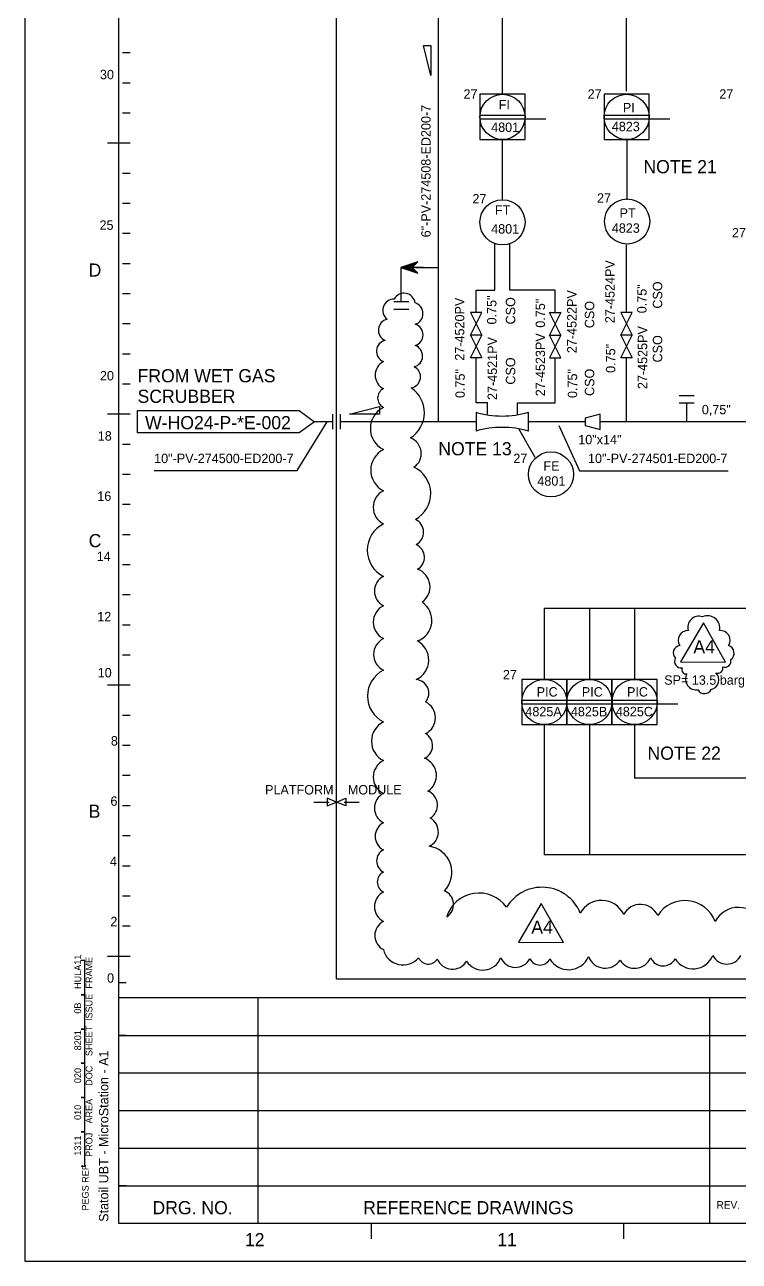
# Model space of a CAD drawing. Extents: x 0 to 840, y 0 to 594.
# Drawn here: x 0 to 190, y 0 to 328.5 of the extents above; entities that cross this region are included whole.
import ezdxf

# ---------------------------------------------------------------- set-up
doc = ezdxf.new("R2010")
doc.units = 0
for name, color, linetype in [('01-LIN-025-A', 7, 'Continuous'), ('08-LIN-050-A', 7, 'Continuous'), ('11-LIN-070-A', 7, 'Continuous'), ('14-LIN-025-DASH', 7, 'Continuous'), ('15-LIN-025-PHAN', 7, 'Continuous'), ('18-LIN-025-SP', 7, 'Continuous'), ('34-TXT-018', 7, 'Continuous'), ('35-TXT-025', 7, 'Continuous'), ('36-TXT-035', 7, 'Continuous'), ('39-TXT-100', 7, 'Continuous'), ('40-', 7, 'Continuous'), ('43-', 7, 'Continuous'), ('45-', 7, 'Continuous'), ('51', 7, 'Continuous'), ('51-REV-035-CLD', 7, 'Continuous'), ('Default', 7, 'Continuous')]:
    doc.layers.add(name, color=color, linetype=linetype)

msp = doc.modelspace()

# ---------------------------------------------------------------- linework, layer by layer
at = {"layer": '01-LIN-025-A'}
msp.add_line((135.68, 213.55), (131.34, 221.14), dxfattribs=at)
for points in [[(106, 323), (108, 323), (108, 315)], [(94.35, 227.03), (94.35, 225.03), (86.35, 225.03)], [(80.4, 123), (80.4, 121), (82.9, 122)], [(85.35, 123), (85.35, 121), (82.85, 122)]]:
    msp.add_lwpolyline(points, close=True, dxfattribs=at)
for points in [[(121, 310), (121, 298)], [(133, 310), (121, 310)], [(133, 298), (133, 310)], [(154, 310), (154, 298)], [(166, 310), (154, 310)], [(166, 298), (166, 310)], [(121, 304.5), (133, 304.5)], [(121, 303.5), (138.5, 303.5)], [(154, 304.5), (166, 304.5)], [(154, 303.5), (171.5, 303.5)], [(121, 298), (133, 298)], [(154, 298), (166, 298)], [(104.5, 262.5), (103, 264), (104.5, 265.5), (100, 264), (104.5, 262.5)], [(106, 264), (100, 264)], [(100.1, 264.03), (100.1, 263.97)], [(100.2, 264.07), (100.2, 263.93)], [(100.3, 264.1), (100.3, 263.9)], [(100.4, 264.13), (100.4, 263.87)], [(100.5, 264.17), (100.5, 263.83)], [(100.6, 264.2), (100.6, 263.8)], [(100.7, 264.23), (100.7, 263.77)], [(100.8, 264.27), (100.8, 263.73)], [(100.9, 264.3), (100.9, 263.7)], [(101, 264.33), (101, 263.67)], [(101.1, 264.37), (101.1, 263.63)], [(101.2, 264.4), (101.2, 263.6)], [(101.3, 264.43), (101.3, 263.57)], [(101.4, 264.47), (101.4, 263.53)], [(101.5, 264.5), (101.5, 263.5)], [(101.6, 264.53), (101.6, 263.47)], [(101.7, 264.57), (101.7, 263.43)], [(101.8, 264.6), (101.8, 263.4)], [(101.9, 264.63), (101.9, 263.37)], [(102, 264.67), (102, 263.33)], [(102.1, 264.7), (102.1, 263.3)], [(102.2, 264.73), (102.2, 263.27)], [(102.3, 264.77), (102.3, 263.23)], [(102.4, 264.8), (102.4, 263.2)], [(102.5, 264.83), (102.5, 263.17)], [(102.6, 264.87), (102.6, 263.13)], [(102.7, 264.9), (102.7, 263.1)], [(102.8, 264.93), (102.8, 263.07)], [(102.9, 264.97), (102.9, 263.03)], [(103, 265), (103, 264)], [(103, 264), (103, 263)], [(103.1, 265.03), (103.1, 264.1)], [(103.1, 263.9), (103.1, 262.97)], [(103.2, 265.07), (103.2, 264.2)], [(103.2, 263.8), (103.2, 262.93)], [(103.3, 265.1), (103.3, 264.3)], [(103.3, 263.7), (103.3, 262.9)], [(103.4, 265.13), (103.4, 264.4)], [(103.4, 263.6), (103.4, 262.87)], [(103.5, 265.17), (103.5, 264.5)], [(103.5, 263.5), (103.5, 262.83)], [(103.6, 265.2), (103.6, 264.6)], [(103.6, 263.4), (103.6, 262.8)], [(103.7, 265.23), (103.7, 264.7)], [(103.7, 263.3), (103.7, 262.77)], [(103.8, 265.27), (103.8, 264.8)], [(103.8, 263.2), (103.8, 262.73)], [(103.9, 265.3), (103.9, 264.9)], [(103.9, 263.1), (103.9, 262.7)], [(104, 265.33), (104, 265)], [(104, 263), (104, 262.67)], [(104.1, 265.37), (104.1, 265.1)], [(104.1, 262.9), (104.1, 262.63)], [(104.2, 265.4), (104.2, 265.2)], [(104.2, 262.8), (104.2, 262.6)], [(104.3, 265.43), (104.3, 265.3)], [(104.4, 265.47), (104.4, 265.4)], [(104.3, 262.7), (104.3, 262.57)], [(104.4, 262.6), (104.4, 262.53)], [(98.1, 254.93), (102.1, 254.93)], [(98.1, 252.93), (102.1, 252.93)], [(174, 230), (178, 230)], [(174, 228), (178, 228)], [(30, 226.03), (73, 226.03)], [(30, 220.03), (30, 226.03)], [(73, 226.03), (77, 223.03)], [(81.93, 221.03), (81.93, 225.03)], [(83.93, 221.03), (83.93, 225.03)], [(120, 225.5), (120, 220.5)], [(133.9, 220.53), (133.9, 225.53)], [(153, 225), (149, 224)], [(149, 224), (149, 222)], [(153, 221), (153, 225)], [(34.41, 210.03), (72.41, 210.03), (80.41, 223.03)], [(77, 223.03), (73, 220.03)], [(149, 222), (153, 221)], [(73, 220.03), (30, 220.03)], [(132.11, 154.58), (132.11, 142.58)], [(144.11, 154.58), (132.11, 154.58)], [(144.11, 154.58), (144.11, 142.58)], [(156.11, 154.58), (144.11, 154.58)], [(144.11, 142.58), (144.11, 154.58)], [(156.11, 142.58), (156.11, 154.58)], [(156.11, 154.58), (156.11, 142.58)], [(168.11, 154.58), (156.11, 154.58)], [(168.11, 142.58), (168.11, 154.58)], [(132.11, 149.08), (144.11, 149.08)], [(132.11, 148.08), (149.61, 148.08)], [(144.11, 149.08), (156.11, 149.08)], [(144.11, 148.08), (161.61, 148.08)], [(156.11, 149.08), (168.11, 149.08)], [(156.11, 148.08), (173.61, 148.08)], [(132.11, 142.58), (144.11, 142.58)], [(144.11, 142.58), (156.11, 142.58)], [(156.11, 142.58), (168.11, 142.58)], [(82.9, 114), (82.9, 126)], [(76.9, 122), (77.9, 122)], [(77.9, 122), (80.9, 122)], [(84.9, 122), (87.9, 122)], [(87.9, 122), (88.9, 122)]]:
    msp.add_lwpolyline(points, dxfattribs=at)
for centre in [(127, 304), (160, 304), (127, 276), (160.14, 276.21), (139.9, 209.03), (138.12, 148.58), (150.12, 148.58), (162.12, 148.58)]:
    msp.add_circle(centre, 6, dxfattribs=at)
for centre, start, end in [((126.9, 249.53), 253.7398, 286.2602), ((126.9, 196.53), 73.7398, 106.2602)]:
    msp.add_arc(centre, 25, start, end, dxfattribs=at)
at = {"layer": '08-LIN-050-A'}
for p, q in [((176, 223), (176, 228)), ((0, 0), (0, 0)), ((0, 0), (0, 0)), ((0, 0), (0, 0)), ((0, 0), (0, 0)), ((0, 0), (0, 0)), ((0, 0), (0, 0)), ((0, 0), (0, 0)), ((0, 0), (0, 0)), ((0, 0), (0, 0)), ((0, 0), (0, 0)), ((0, 0), (0, 0)), ((0, 0), (0, 0)), ((0, 0), (0, 0)), ((0, 0), (0, 0)), ((0, 0), (0, 0)), ((0, 0), (0, 0)), ((0, 0), (0, 0)), ((0, 0), (0, 0)), ((0, 0), (0, 0)), ((0, 0), (0, 0)), ((0, 0), (0, 0)), ((0, 0), (0, 0)), ((0, 0), (0, 0)), ((0, 0), (0, 0))]:
    msp.add_line(p, q, dxfattribs=at)
at = {"layer": '11-LIN-070-A'}
for p, q in [((82, 223.03), (77, 223.03)), ((120, 223), (84, 223)), ((149, 223.03), (133.9, 223.03)), ((246.15, 223.03), (153, 223.03))]:
    msp.add_line(p, q, dxfattribs=at)
at = {"layer": '14-LIN-025-DASH'}
for q in [(82.9, 582), (695, 75)]:
    msp.add_line((82.9, 75), q, dxfattribs=at)
at = {"layer": '15-LIN-025-PHAN'}
for points in [[(15, 70.8), (16, 70.8), (16, 79.9), (15, 79.9)], [(15, 61.7), (16, 61.7), (16, 70.8), (15, 70.8)], [(15, 52.6), (16, 52.6), (16, 61.7), (15, 61.7)], [(15, 43.5), (16, 43.5), (16, 52.6), (15, 52.6)], [(15, 34.4), (16, 34.4), (16, 43.5), (15, 43.5)], [(15, 25.3), (16, 25.3), (16, 34.4), (15, 34.4)]]:
    msp.add_lwpolyline(points, dxfattribs=at)
at = {"layer": '18-LIN-025-SP'}
for p, q in [((110, 223), (110, 498)), ((127, 310), (127, 455.01)), ((160, 310.82), (160, 438)), ((127, 282), (127, 298)), ((160.02, 298), (160.02, 282)), ((125, 258), (125, 270.41)), ((129, 258), (129, 270.41)), ((160, 252), (160, 270)), ((100.1, 254.93), (100.1, 264.03)), ((104, 264), (110, 264)), ((120, 252), (120, 258)), ((120, 258), (125, 258)), ((141, 258), (129, 258)), ((141, 252), (141, 258)), ((120, 228), (120, 240)), ((141, 228), (141, 240)), ((160, 223), (160, 240)), ((123, 228), (120, 228)), ((123, 225), (123, 228)), ((131, 225), (131, 228)), ((131, 228), (141, 228)), ((194.25, 173.44), (138.11, 173.44)), ((138.11, 173.44), (138.11, 154.58)), ((150.11, 173.44), (150.11, 154.58)), ((162.11, 173.44), (162.11, 154.58)), ((138.12, 142.58), (138.12, 108)), ((150.12, 142.58), (150.12, 108)), ((162.12, 142.58), (162.12, 128.34)), ((215.91, 128.34), (162.12, 128.34)), ((644, 108), (138.12, 108))]:
    msp.add_line(p, q, dxfattribs=at)
at = {"layer": '35-TXT-025'}
for p, q in [((142, 222), (147.45, 210)), ((147.45, 210), (187, 210))]:
    msp.add_line(p, q, dxfattribs=at)
at = {"layer": '43-'}
msp.add_line((25, 60), (608, 60), dxfattribs=at)
msp.add_lwpolyline([(0, 594), (0, 0), (840, 0), (840, 594)], close=True, dxfattribs=at)
for points in [[(28, 321), (26, 321)], [(28, 313), (26, 313)], [(28, 305), (26, 305)], [(26, 297), (22, 297)], [(28, 297), (26, 297)], [(28, 289), (26, 289)], [(28, 281), (26, 281)], [(28, 273), (26, 273)], [(28, 265), (26, 265)], [(28, 257), (26, 257)], [(28, 249), (26, 249)], [(28, 241), (26, 241)], [(28, 233), (26, 233)], [(26, 225), (22, 225)], [(28, 225), (26, 225)], [(28, 217), (26, 217)], [(28, 209), (26, 209)], [(28, 201), (26, 201)], [(28, 193), (26, 193)], [(28, 185), (26, 185)], [(28, 177), (26, 177)], [(28, 169), (26, 169)], [(28, 161), (26, 161)], [(26, 153), (22, 153)], [(28, 153), (26, 153)], [(28, 145), (26, 145)], [(28, 137), (26, 137)], [(28, 129), (26, 129)], [(28, 121), (26, 121)], [(28, 113), (26, 113)], [(28, 105), (26, 105)], [(28, 97), (26, 97)], [(28, 89), (26, 89)], [(26, 81), (22, 81)], [(28, 81), (26, 81)], [(27, 74), (25, 74)], [(27, 70), (25, 70)], [(62, 70), (62, 10)], [(27, 60), (25, 60)], [(27, 50), (25, 50)], [(608, 50), (25, 50)], [(27, 40), (25, 40)], [(608, 40), (25, 40)], [(27, 30), (25, 30)], [(608, 30), (25, 30)], [(27, 20), (25, 20)], [(92.08, 10), (92.08, 6)], [(159.16, 10), (159.16, 6)]]:
    msp.add_lwpolyline(points, dxfattribs=at)
at = {"layer": '45-'}
for p, q in [((830, 70), (25, 70)), ((25, 20), (608, 20))]:
    msp.add_line(p, q, dxfattribs=at)
msp.add_lwpolyline([(25, 585), (830, 585), (830, 10), (25, 10)], close=True, dxfattribs=at)
msp.add_lwpolyline([(182, 70), (182, 10)], dxfattribs=at)
at = {"layer": '51'}
for points in [[(174.3, 159.23), (186.3, 159.12), (180.4, 169.57)], [(131.22, 84.75), (143.22, 84.64), (137.32, 95.08)]]:
    msp.add_lwpolyline(points, close=True, dxfattribs=at)
at = {"layer": '51-REV-035-CLD'}
for points in [[(121.5, 246), (118.5, 246), (121.5, 252), (118.5, 252)], [(139.5, 246), (142.5, 246), (139.5, 252), (142.5, 252)], [(161.5, 246), (158.5, 246), (161.5, 252), (158.5, 252)], [(121.5, 240), (118.5, 240), (121.5, 246), (118.5, 246)], [(139.5, 240), (142.5, 240), (139.5, 246), (142.5, 246)], [(161.5, 240), (158.5, 240), (161.5, 246), (158.5, 246)]]:
    msp.add_lwpolyline(points, close=True, dxfattribs=at)
for centre, radius, start, end in [((97.15, 235.4), 4.01, 116.6246, 243.3754), ((96.6, 229.32), 2.79, 116.6246, 243.3754), ((98.38, 225.43), 7.88, 301.7016, 56.7233), ((98.16, 221.22), 6.28, 116.6246, 243.3754), ((101.03, 214.59), 4.39, 303.4639, 70.2148), ((98.09, 210.15), 6.1, 116.6246, 243.3754), ((100.18, 203.9), 7.76, 298.2734, 65.0243), ((97.56, 200.29), 4.93, 116.6246, 243.3754), ((98.84, 188.91), 7.79, 116.6246, 243.3754), ((102.28, 193.66), 3.75, 298.537, 65.2879), ((102.59, 187.01), 3.67, 299.3495, 66.1004), ((97.31, 178.04), 4.36, 116.6246, 243.3754), ((102.82, 179.14), 4.93, 304.7506, 71.5015), ((97.54, 169.78), 4.88, 116.6246, 243.3754), ((102.43, 170.25), 5.8, 289.7168, 56.4677), ((179.2, 168.43), 2.92, 71.0227, 197.7736), ((181.51, 168.23), 3.26, 347.7643, 114.5152), ((176.28, 164.97), 2.57, 86.8019, 213.5527), ((184.9, 164.94), 2.61, 327.7229, 94.4738), ((97.46, 161.21), 4.71, 116.6246, 243.3754), ((101.65, 159.73), 5.76, 294.8897, 61.6406), ((174.38, 161.58), 1.98, 97.299, 224.0499), ((186.47, 161.55), 2.1, 305.6393, 72.3902), ((174.51, 159.36), 1.77, 151.777, 278.5279), ((184.24, 157.59), 1.38, 246.7952, 13.5461), ((186.15, 159.41), 1.6, 249.1498, 15.9007), ((98.79, 150.15), 7.67, 116.6246, 243.3754), ((103.84, 150.92), 3.59, 319.4478, 86.1987), ((175.79, 157.13), 1.12, 154.4851, 281.236), ((178.57, 154.67), 2.9, 151.9217, 278.6726), ((181.98, 154.43), 2.56, 280.99, 47.7409), ((180.71, 152.73), 1.94, 208.5671, 335.3179), ((104.46, 144.38), 4.71, 296.6246, 63.3754), ((97.93, 138.14), 5.75, 116.6246, 243.3754), ((104.77, 136.98), 3.67, 293.8996, 60.6505), ((97.54, 128.64), 4.88, 116.6246, 243.3754), ((104.54, 129.03), 4.91, 302.737, 69.4879), ((105.71, 121.16), 4.03, 301.5918, 68.3427), ((97.31, 120.38), 4.36, 116.6246, 243.3754), ((97.15, 112.89), 4.01, 116.6246, 243.3754), ((105.78, 114.06), 4.19, 294.2398, 60.9907), ((96.84, 106.35), 3.31, 116.6246, 243.3754), ((106.56, 103.31), 7, 315.5017, 82.2526), ((96.68, 100.74), 2.96, 116.6246, 243.3754), ((137.49, 88.34), 11.01, 22.0845, 148.8354), ((97.31, 94.19), 4.36, 116.6246, 243.3754), ((110.15, 94.81), 3.85, 301.8164, 68.5672), ((120.75, 88.81), 9, 35.544, 162.2948), ((153.38, 89.43), 6.45, 25.0756, 151.8265), ((175.5, 87.25), 8.58, 20.7953, 147.5462), ((163.66, 89.74), 5.06, 24.6486, 151.3995), ((189.68, 87.02), 6.97, 25.1917, 151.9426), ((97.23, 86.55), 4.18, 116.6246, 243.3754), ((100.57, 84.07), 5.37, 193.4841, 320.235), ((107.27, 81.73), 2.79, 203.0464, 329.7973), ((113.73, 81.96), 4.37, 202.0483, 328.7992), ((121.76, 82.43), 5.08, 212.5337, 339.2846), ((130.48, 82.43), 4.36, 204.3328, 331.0837), ((136.95, 81.65), 2.96, 206.6246, 333.3754), ((144.58, 83.21), 5.76, 210.0945, 336.8454), ((154.32, 82.58), 4.73, 200.2812, 327.032), ((162.18, 82.35), 4.54, 211.0255, 337.7764), ((169.74, 82.12), 3.66, 203.8969, 330.6477), ((177.68, 83.29), 5.6, 211.9831, 338.734), ((186.64, 83.13), 4.18, 206.6246, 333.3754)]:
    msp.add_arc(centre, radius, start, end, dxfattribs=at)
at = {"layer": 'Default'}
for centre, radius, start, end in [((100.83, 254.21), 2.96, 6.9044, 151.9044), ((98.15, 252.64), 2.97, 88.6067, 233.6067), ((102.9, 251.73), 2.97, 287.9418, 72.9418), ((96.98, 247.35), 2.97, 101.631, 246.631), ((102.93, 246.08), 2.97, 287.5, 72.5), ((96.47, 241.73), 2.97, 102.8845, 247.8845), ((102.8, 240.47), 2.97, 284.9003, 69.9003), ((102.25, 234.94), 2.97, 278.7514, 63.7514)]:
    msp.add_arc(centre, radius, start, end, dxfattribs=at)

# ---------------------------------------------------------------- texts
at = {"layer": '34-TXT-018'}
for s, p in [('HULA11', (15, 72.35)), ('FRAME', (18, 72.43)), ('ISSUE', (18, 63.83)), ('0B', (15, 65.78)), ('SHEET', (18, 54.51)), ('8201', (15, 56.03)), ('020', (15, 47.33)), ('DOC', (18, 46.6)), ('AREA', (18, 36.59)), ('010', (15, 37.54)), ('1311', (15, 28.05)), ('PROJ', (18, 27.73)), ('PEGS REF', (17, 13.49))]:
    msp.add_text(s, height=1.8, rotation=89.9544, dxfattribs=at).set_placement(p)
at = {"layer": '35-TXT-025'}
for s, p in [('27', (116.65, 308.83)), ('27', (149.65, 308.83)), ('27', (184.65, 308.83)), ('FI', (126, 306)), ('PI', (159.01, 305.21)), ('4801', (124, 300)), ('4823', (156.07, 300.2)), ('27', (119.02, 281)), ('27', (152.14, 281.21)), ('FT', (125, 278)), ('PT', (158.14, 277.21)), ('4801', (124, 273)), ('4823', (156.07, 273.21)), ('27', (188, 271.97)), ('0,75"', (180, 225)), ('10"x14"', (147.15, 217.03)), ('10"-PV-274500-ED200-7', (34.41, 212.03)), ('27', (129.9, 212.03)), ('10"-PV-274501-ED200-7', (149.74, 212.03)), ('FE', (137.9, 210.03)), ('4801', (136.28, 206.03)), ('SP= 13.5 barg', (170, 153.15)), ('PLATFORM', (63.9, 124)), ('MODULE', (85.9, 124))]:
    msp.add_text(s, height=2.5, dxfattribs=at).set_placement(p)
for s, rotation, p in [('6"-PV-274508-ED200-7', 90, (107.9, 272)), ('27-4524PV', 90, (156.81, 249.2)), ('CSO', 90, (169.47, 253.06)), ('0.75"', 90, (125.4, 248.87)), ('27-4522PV', 90, (146.69, 241.24)), ('0.75"', 90, (165.31, 251.84)), ('27-4520PV', 90, (116.87, 239.24)), ('CSO', 90, (130.4, 248.87)), ('0.75"', 90, (138.31, 248)), ('CSO', 90, (151.4, 247.87)), ('27-4523PV', 90, (138.32, 229.79)), ('27-4525PV', 90, (165.48, 231.7)), ('27-4521PV', 90, (125.54, 228.79)), ('0.75"', 90, (157, 236)), ('CSO', 90, (169.47, 238.76)), ('CSO', 90, (130.4, 232.87)), ('0.75"', 90, (116.98, 229.32)), ('0.75"', 90, (146.86, 229.32)), ('CSO', 90, (151.4, 229.87)), ('27', 360, (127.11, 154.58)), ('PIC', 360, (136.1, 150.01)), ('PIC', 360, (148.1, 150.01)), ('PIC', 360, (160.1, 150.01)), ('4825A', 360, (133.09, 144.77)), ('4825B', 360, (145.19, 144.77)), ('4825C', 360, (157.14, 144.77))]:
    msp.add_text(s, height=2.5, rotation=rotation, dxfattribs=at).set_placement(p)
at = {"layer": '36-TXT-035'}
for s, p in [('NOTE 21', (164.47, 289.03)), ('FROM WET GAS', (30, 233.49)), ('SCRUBBER', (30, 228.03)), ('W-HO24-P-*E-002', (32, 221.03)), ('NOTE 13', (109.95, 214.1))]:
    msp.add_text(s, height=3.5, dxfattribs=at).set_placement(p)
msp.add_text('NOTE 22', height=3.5, rotation=360, dxfattribs=at).set_placement((165.55, 133.23))
at = {"layer": '39-TXT-100'}
for s, height, p in [('30', 2.5, (20, 314)), ('25', 2.5, (19.89, 274)), ('20', 2.5, (20, 234)), ('18', 2.5, (19.42, 218)), ('16', 2.5, (19.29, 202)), ('14', 2.5, (19.14, 186)), ('12', 2.5, (19.28, 170)), ('10', 2.5, (19.4, 155.1)), ('8', 2.5, (22.91, 137)), ('6', 2.5, (22.79, 121)), ('4', 2.5, (22.64, 105)), ('2', 2.5, (22.78, 89)), ('0', 2.5, (21.89, 74)), ('REV.', 2, (183.91, 13.97))]:
    msp.add_text(s, height=height, dxfattribs=at).set_placement(p)
msp.add_text('Statoil UBT - MicroStation - A1', height=2.5, rotation=90, dxfattribs=at).set_placement((22.24, 10.48))
at = {"layer": '40-'}
for s, p in [('D', (17, 261.56)), ('C', (17, 189.69)), ('B', (17, 117.81)), ('DRG. NO.', (33.96, 12.49)), ('REFERENCE DRAWINGS', (89.96, 12.49)), ('12', (58.54, 4)), ('11', (125.62, 4))]:
    msp.add_text(s, height=3.5, dxfattribs=at).set_placement(p)
at = {"layer": '51'}
for p in [(177.75, 161.49), (134.67, 87.01)]:
    msp.add_text('A4', height=3.5, dxfattribs=at).set_placement(p)

doc.saveas('drawing.dxf')
